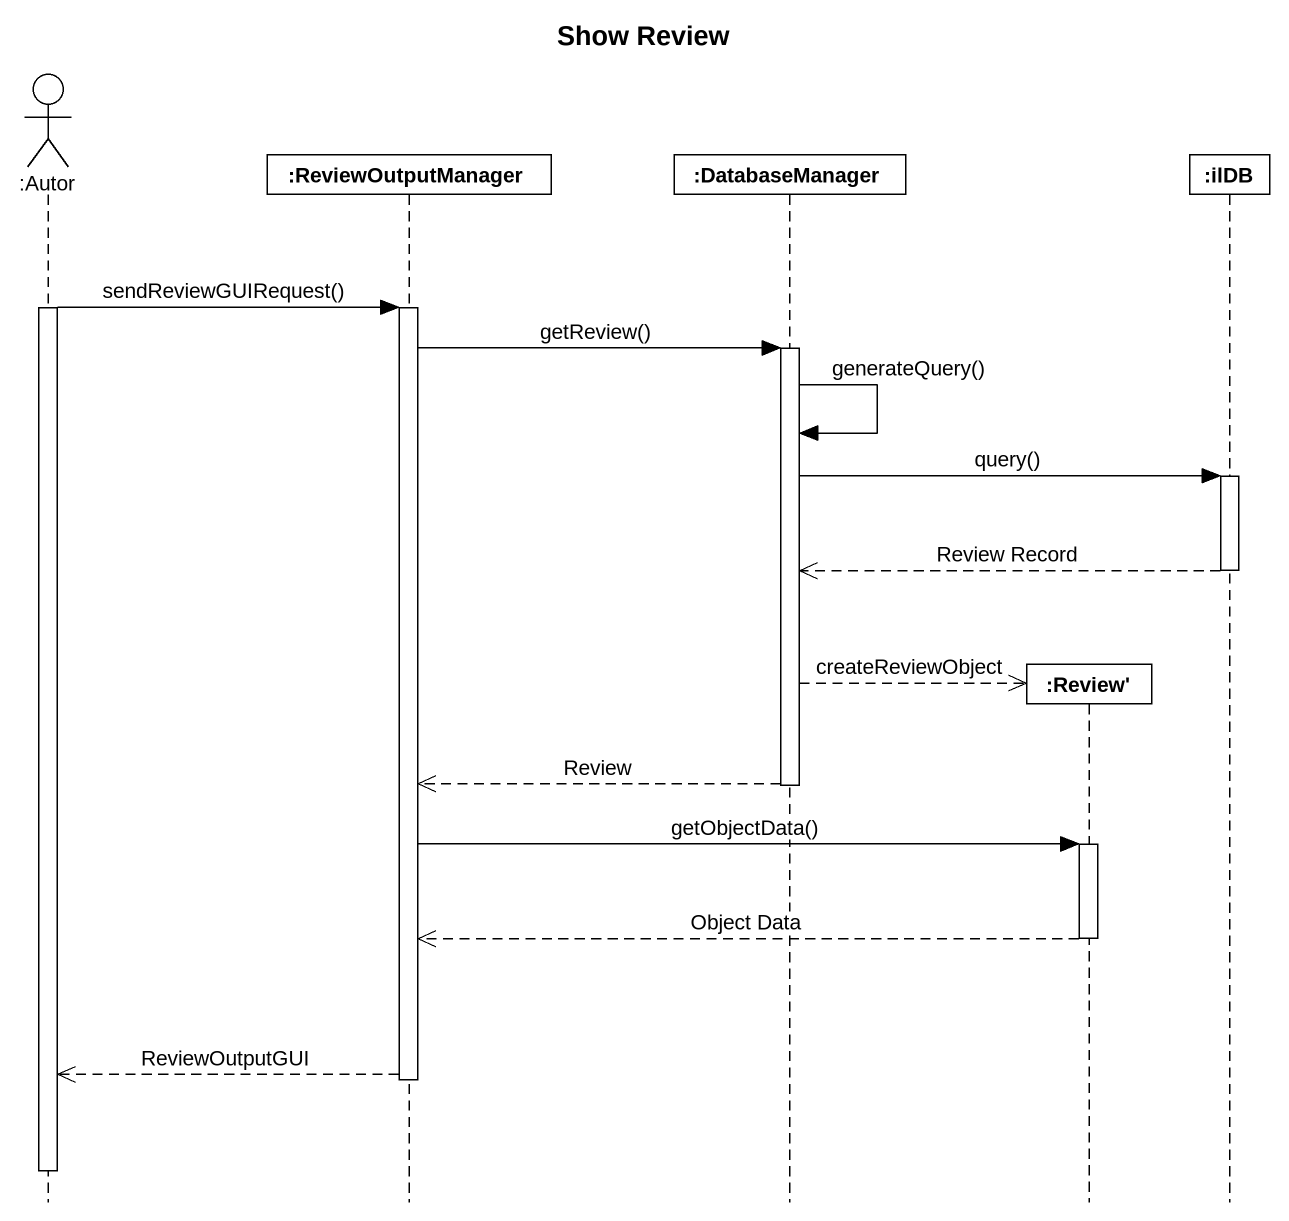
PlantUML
@startuml
title Show Review
hide footbox
actor ":Autor" as Autor
participant ":ReviewOutputManager" as ReviewOutputManager
participant ":DatabaseManager" as DatabaseManager
participant ":Review'" as Review
participant ":ilDB" as ilDB

activate Autor
Autor -> ReviewOutputManager : sendReviewGUIRequest()
activate ReviewOutputManager
ReviewOutputManager -> DatabaseManager : getReview()
activate DatabaseManager
DatabaseManager -> DatabaseManager : generateQuery()
DatabaseManager -> ilDB : query()
activate ilDB
ilDB -->> DatabaseManager : Review Record
deactivate ilDB
DatabaseManager -->> Review ** : createReviewObject
DatabaseManager -->> ReviewOutputManager : Review
deactivate DatabaseManager
ReviewOutputManager -> Review : getObjectData()
activate Review
Review -->> ReviewOutputManager : Object Data
deactivate Review
ReviewOutputManager -->> Autor : ReviewOutputGUI
deactivate ReviewOutputManager
deactivate Autor
@enduml
